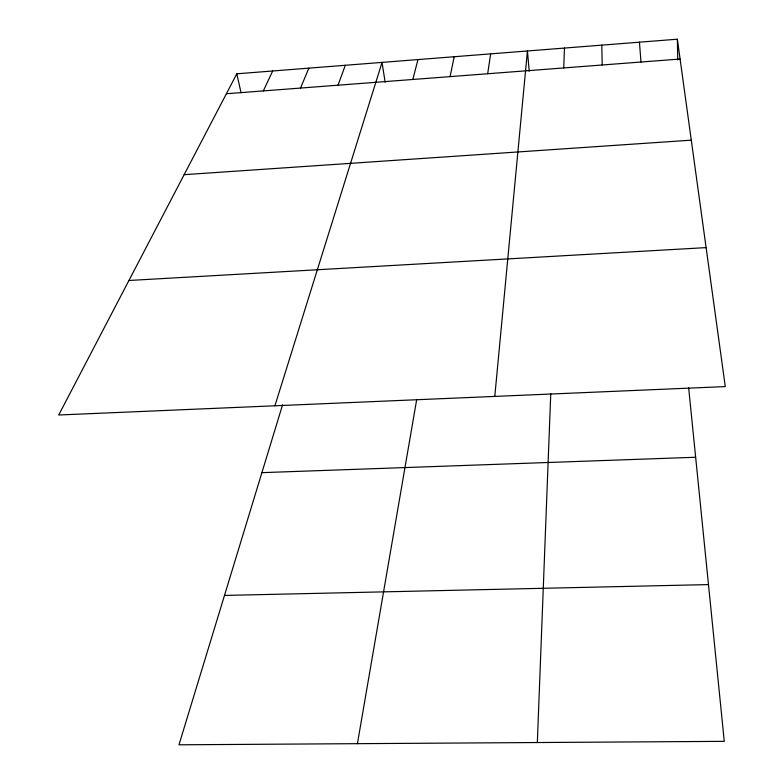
<?xml version="1.0" encoding="UTF-8"?>
<svg xmlns="http://www.w3.org/2000/svg" width="784" height="784" viewBox="0 0 784 784"><rect width="100%" height="100%" fill="white"/><g stroke="black" fill="none" stroke-linecap="round" stroke-linejoin="round"><path stroke-width="1.18" d="M563.725 67.934L564.47 48.069M537.334 742.526L550.76 393.695M494.782 396.41L527.426 50.98L529.22 71.305M487.677 73.755L490.657 53.861M357.416 743.673L416.716 399.409M450.094 76.626L454.181 56.732M412.815 79.478L417.97 59.574M282.573 404.799L178.977 744.8L724.269 741.35L688.656 387.815M274.91 405.789L382.043 62.397L385.15 82.31M338.022 85.201L345.313 65.278M300.517 88.063L308.857 68.139M263.306 90.915L272.695 70.981M236.797 73.804L58.722 415.001L725.278 386.59L677.356 39.2L236.797 73.804L241.06 92.796M226.4 93.737L680.091 59.035M184.152 174.675L691.282 140.16M128.929 280.486L706.11 247.617M261.895 472.654L695.653 457.258M224.489 595.428L708.481 584.59M639.44 42.179L640.989 62.024M677.356 39.2L677.758 59.947M601.808 45.129L602.2 64.994"/></g></svg>
